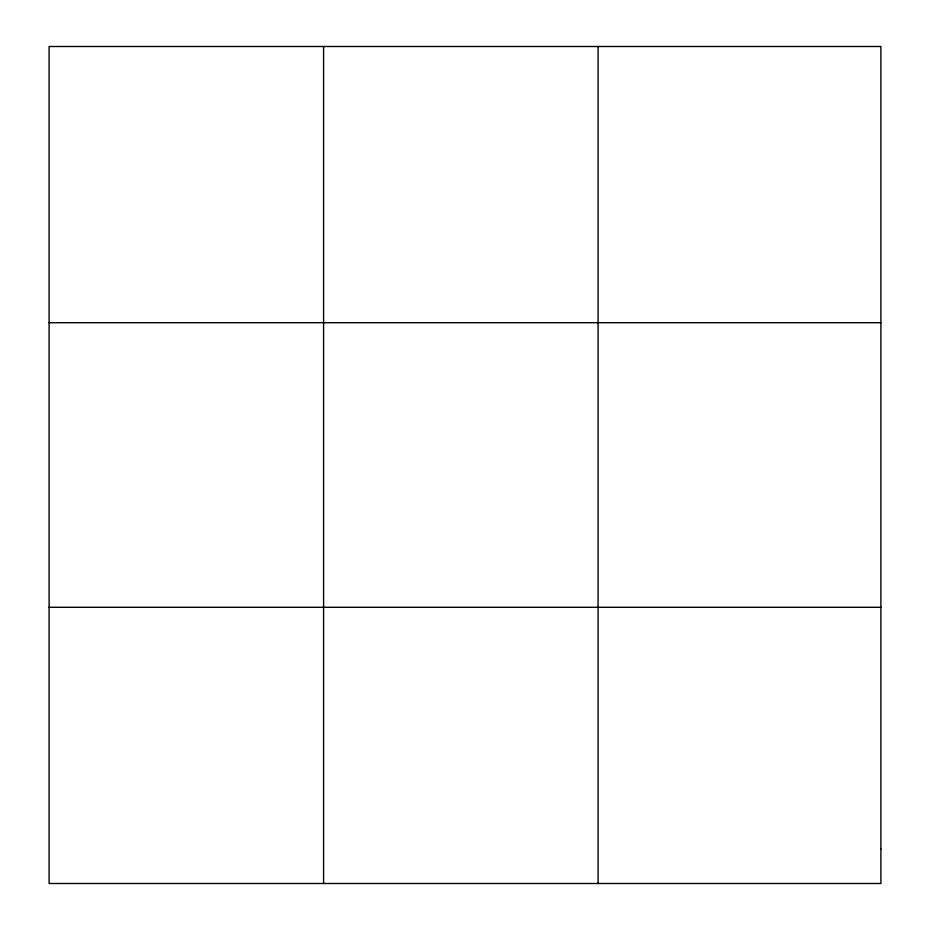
<?xml version="1.0" encoding="UTF-8"?>
<svg xmlns="http://www.w3.org/2000/svg" width="930" height="930" viewBox="0 0 930 930"><rect width="100%" height="100%" fill="white"/><g stroke="black" fill="none" stroke-linecap="round" stroke-linejoin="round"><path stroke-width="1.4" d="M323.594 46.5L323.594 883.5M598.083 46.5L598.083 883.5M49.104 322.71L880.896 322.71M49.104 607.29L880.896 607.29M880.896 848.974L880.896 883.5L49.104 883.5L49.104 46.5L880.896 46.5L880.896 848.974"/></g></svg>
